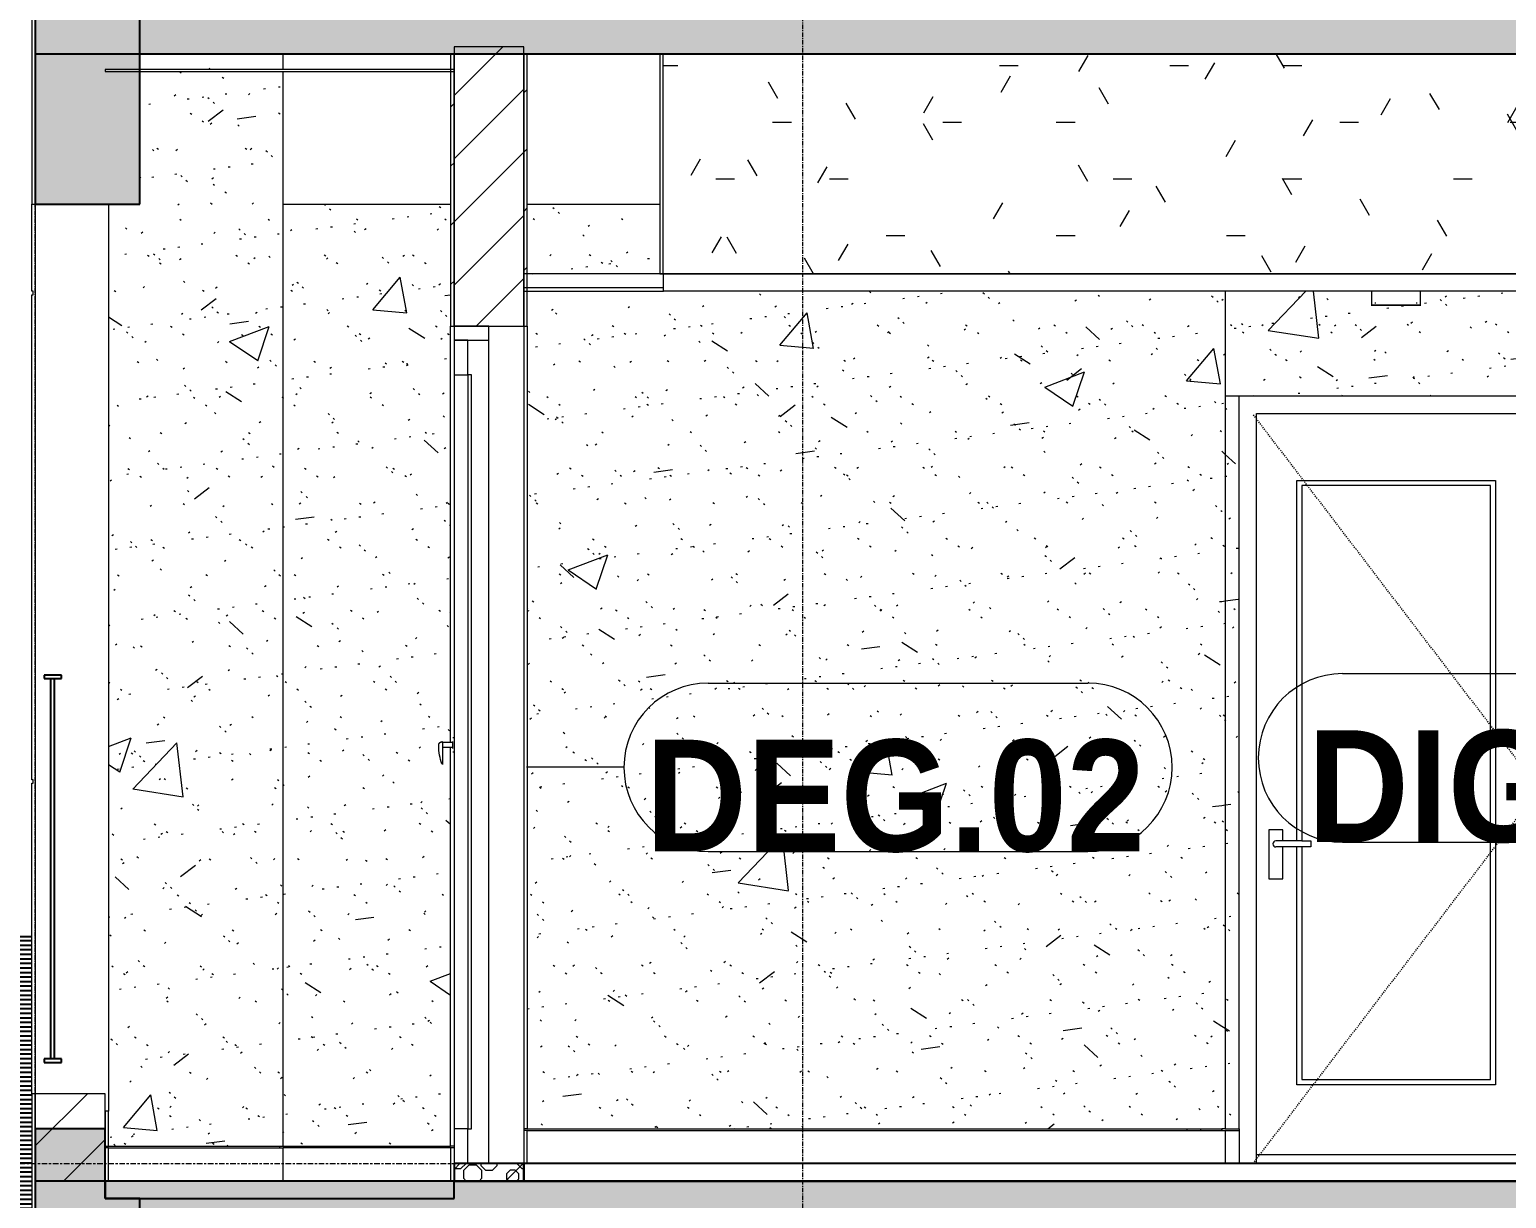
# Model space of a CAD drawing. Header units: millimetres. Extents: x 25061 to 259291, y -8723 to 35400.
# Drawn here: x 105936 to 110169, y 2100 to 5450 of the extents above; entities that cross this region are included whole.
import ezdxf

# ---------------------------------------------------------------- set-up
doc = ezdxf.new("R2010")
doc.units = ezdxf.units.MM
for name, pattern in [('Centre', [31.75, 6.35, -4.7625, 15.875, -4.7625]), ('Dash', [6.35, 3.175, -3.175]), ('Grid Line', [22.225, 12.7, -3.175, 3.175, -3.175])]:
    doc.linetypes.add(name, pattern=pattern)
for name, color, linetype, lineweight in [('0-1', 7, 'Continuous', 5), ('A-CLNG', 13, 'Continuous', 9), ('A-CLNG-1', 250, 'Continuous', 18), ('A-CLNG-2', 7, 'Continuous', 9), ('A-CLNG-PATT-2', 9, 'Continuous', 9), ('A-DETL-GENF-HDLN-1', 7, 'Dash', 9), ('A-DOOR', 31, 'Continuous', 9), ('A-DOOR-1', 7, 'Continuous', 9), ('A-DOOR-FRAM', 31, 'Continuous', 9), ('A-DOOR-GLAZ', 31, 'Continuous', 9), ('A-DOOR-IDEN', 31, 'Continuous', 9), ('A-FLOR-1', 10, 'Continuous', 25), ('A-FLOR-HRAL-1', 253, 'Continuous', 9), ('A-FLOR-LEVL-2', 51, 'Centre', 9), ('A-FLOR-PATT-1', 7, 'Continuous', 9), ('A-FLOR-PATT-2', 9, 'Continuous', 9), ('A-WALL', 113, 'Continuous', 9), ('A-WALL-1', 113, 'Continuous', 18), ('A-WALL-PATT-1', 7, 'Continuous', 9), ('A-WALL-PATT-2', 9, 'Continuous', 9), ('A-WALL-PATT-4', 111, 'Continuous', 9), ('E-LITE-EQPM', 33, 'Continuous', 9), ('E-LITE-EQPM-1', 7, 'Continuous', 9), ('I-WALL-1', 250, 'Continuous', 18), ('I-WALL-2', 7, 'Continuous', 9), ('S-BEAM-1', 12, 'Continuous', 5), ('S-BEAM-2', 10, 'Continuous', 25), ('S-BEAM-3', 7, 'Continuous', 9), ('S-COLS-1', 7, 'Continuous', 9), ('S-GRID-1', 1, 'Grid Line', 9)]:
    doc.layers.add(name, color=color, linetype=linetype, lineweight=lineweight)
doc.styles.add('Arial_B_1', font='arialbd.ttf', dxfattribs={"width": 0.9, "height": 320})
pattern_1 = [(50, (81080.3, 14125), (1165.978, -102.01), [121.92, -1341.12]), (355, (81080.3, 14125), (-225.554, 1222.763), [97.536, -1072.896]), (100.451, (81177.5, 14116.5), (940.433, 1120.746), [103.616, -1139.776]), (46.184, (81080.3, 14450.1), (1734.906, -269.074), [182.88, -2011.68]), (96.636, (81224.9, 14427.7), (1519.38, 1583.54), [155.42, -1709.665]), (351.184, (81080.3, 14450.1), (1519.39, 1583.52), [146.3, -1609.34]), (21, (81242.9, 14368.8), (970.332, -654.498), [121.92, -1341.12]), (326, (81242.9, 14368.8), (395.533, 1178.804), [97.536, -1072.896]), (71.451, (81323.7, 14314.3), (1365.87, 524.296), [103.616, -1139.776]), (37.5, (81080.3, 14125), (19.767, 541.1527), [53.645, -1006.246, 53.645, -1035.507, -1076.96]), (37.5, (81080.3, 14125), (19.767, 541.1527), [-2149.043, 53.645, -1023.315]), (7.5, (81080.3, 14125), (427.646, 641.156), [53.645, -567.334, 53.645, -981.862, -410.464]), (7.5, (81080.3, 14125), (427.646, 641.156), [-1656.486, 53.645, -356.82]), (327.5, (80717.8, 14125), (867.782, -36.665), [53.645, -352.755, 53.645, -1214.323, -1682.496]), (327.5, (80717.8, 14125), (867.782, -36.665), [-1674.368, 53.645, -1628.85]), (317.5, (80555.2, 14125), (948.028, 162.73), [53.645, -474.675, 53.645, -788.416, -1194.816]), (317.5, (80555.2, 14125), (948.028, 162.73), [-1370.38, 53.645, -1141.17])]
pattern_2 = [(37.5, (81080.3, 14125), (-5.1206, 156.61216), [5.364, -118.181, 5.364, -132.812, -132.08]), (37.5, (81080.3, 14125), (-5.1206, 156.61216), [-261.722, 5.364, -126.716]), (7.5, (81080.3, 14125), (143.847, 229.3842), [5.364, -61.285, 5.364, -105.989, -42.672]), (7.5, (81080.3, 14125), (143.847, 229.3842), [-178.003, 5.364, -37.308]), (327.5, (80980.33, 14125), (253.1176, 0.4601), [5.364, -35.276, 5.364, -140.94, -191.008]), (327.5, (80980.33, 14125), (253.1176, 0.4601), [-186.944, 5.364, -185.644]), (317.5, (80980.33, 14125), (244.3381, 71.3376), [5.364, -14.956, 5.364, -90.546, -109.728]), (317.5, (80980.33, 14125), (244.3381, 71.3376), [-116.23, 5.364, -104.364])]
pattern_3 = [(45, (81080.3, 14125), (-84.8528, 84.8528), [])]
pattern_4 = [(45, (81080.3, 14125), (-90.50967, 90.50967), [])]

# ---------------------------------------------------------------- blocks, each defined once
blk = doc.blocks.new('NCV_TKTC_KET CAU_rvt-1-TKCS_MẶT CẮT 1')
at = {"layer": 'A-FLOR-PATT-1'}
h = blk.add_hatch(color=256, dxfattribs=at)
h.paths.add_polyline_path([(33652.6, 5380), (42052.6, 5380), (42052.6, 5550), (33652.6, 5550)])
h.paths.add_polyline_path([(127252.4, 5380), (127252.4, 5550), (118852.4, 5550), (118852.4, 5380), (126740, 5380)])
h.paths.add_polyline_path([(46552.6, 5380), (54952.6, 5380), (54952.6, 5550), (46552.6, 5550)])
h.paths.add_polyline_path([(114352.4, 5380), (114352.4, 5550), (105952.4, 5550), (105952.4, 5380), (113942, 5380)])
h = blk.add_hatch(color=256, dxfattribs=at)
h.paths.add_polyline_path([(127252.5, 1980), (127252.5, 2150), (105952.5, 2150), (105952.5, 1980), (126740, 1980)])
h.paths.add_polyline_path([(33955, 1980), (54952.6, 1980), (54952.6, 2150), (33652.6, 2150), (33652.6, 1980)])
at = {"layer": 'S-BEAM-1'}
for points in [[(106252.6, 4950), (106252.6, 5500), (105952.6, 5500), (105952.6, 4950)], [(106152.6, 2100), (106152.6, 2300), (105952.6, 2300), (105952.6, 2100)]]:
    blk.add_hatch(color=256, dxfattribs=at).paths.add_polyline_path(points)
at = {"layer": 'A-FLOR-1'}
for p, q in [((105952.4, 5550), (105952.4, 5380)), ((105952.4, 5380), (114352.4, 5380)), ((127252.5, 2150), (105952.5, 2150)), ((105952.5, 2150), (105952.5, 1980))]:
    blk.add_line(p, q, dxfattribs=at)
at = {"layer": 'S-BEAM-2'}
for p, q in [((105952.6, 5500), (105952.6, 4950)), ((106252.6, 4950), (106252.6, 5500)), ((105952.6, 4950), (106252.6, 4950)), ((106152.6, 2300), (105952.6, 2300)), ((105952.6, 2300), (105952.6, 2100)), ((106152.6, 2100), (106152.6, 2300)), ((105952.6, 2100), (105952.6, 1550)), ((106252.6, 2100), (106152.6, 2100)), ((106252.6, 1550), (106252.6, 2100))]:
    blk.add_line(p, q, dxfattribs=at)
at = {"layer": 'S-BEAM-3'}
for p, q in [((106662.6, 4950), (107142.6, 4950)), ((107362.6, 4950), (107742.4, 4950))]:
    blk.add_line(p, q, dxfattribs=at)
at = {"layer": 'S-COLS-1'}
blk.add_line((106652.6, 2250), (106652.6, 2245), dxfattribs=at)
blk = doc.blocks.new('DOOR_CW_01 CANH MO-PANEL KINH - DIW_01-900x2200-CỬA GỖ VÂN LAMINATE-553393-TKCS_MẶT CẮT 1')
at = {"layer": 'A-DOOR-1'}
for p, q in [((37062.564287, 7800), (37172.564287, 7800)), ((36952.564287, 5700), (36952.564287, 5695)), ((36952.564287, 5700), (36952.564287, 5695)), ((36952.564287, 5700), (36952.564287, 5695)), ((36992.564287, 5695), (36992.564287, 5700)), ((37052.564287, 5695), (37052.564287, 5700)), ((37052.564287, 5695), (37052.564287, 5700)), ((37052.564287, 5700), (37052.564287, 5695))]:
    blk.add_line(p, q, dxfattribs=at)
blk = doc.blocks.new('LIC_09 - ĐÈN LED DOWNLIGHT ÂM TRẦN_ P_9W - 6000K - LIC_09 - ĐÈN LED DOWNLIGHT ÂM TRẦN_ P_9W_ ÁNH SÁNG TRẮNG 6000K-513702-TKCS_MẶT CẮT 1')
at = {"layer": 'E-LITE-EQPM-1'}
for p, q in [((37482.2, 8100), (37482.2, 8060)), ((37622.2, 8060), (37622.2, 8100)), ((37480.9, 8060), (37623.5, 8060)), ((37552.2, 8060), (37482.2, 8060)), ((37492.2, 8068), (37492.2, 8065)), ((37622.2, 8060), (37552.2, 8060)), ((37612.2, 8065), (37612.2, 8068))]:
    blk.add_line(p, q, dxfattribs=at)
blk = doc.blocks.new('DOOR_CW_01 CANH MO-PANEL KINH - DIG_01-900x2200-CỬA NHÔM KÍNH-400860-TKCS_MẶT CẮT 1')
at = {"layer": 'A-DETL-GENF-HDLN-1'}
for p, q in [((37962.6, 3273.5), (37142.6, 4347)), ((37142.6, 2200), (37962.6, 3273.5))]:
    blk.add_line(p, q, dxfattribs=at)
at = {"layer": 'A-DOOR-1'}
for p, q in [((37152.6, 2200), (37152.6, 4350)), ((37152.6, 4350), (37952.6, 4350)), ((37952.6, 4350), (37952.6, 2200)), ((37267.6, 3124.5), (37267.6, 4158)), ((37267.6, 4158), (37837.6, 4158)), ((37837.6, 4158), (37837.6, 2426)), ((37822.6, 4143), (37282.6, 4143)), ((37282.6, 4143), (37282.6, 3124.5)), ((37822.6, 2441), (37822.6, 4143)), ((37227.3, 3156), (37187.8, 3156)), ((37187.8, 3156), (37187.8, 3016)), ((37227.3, 3124.5), (37227.3, 3156)), ((37282.6, 3124.5), (37207.6, 3124.5)), ((37282.6, 3107.5), (37207.6, 3107.5)), ((37227.3, 3016), (37227.3, 3107.5)), ((37267.6, 2426), (37267.6, 3107.5)), ((37282.6, 3124.5), (37308.4, 3124.5)), ((37282.6, 3107.5), (37282.6, 2441)), ((37308.4, 3107.5), (37282.6, 3107.5)), ((37308.4, 3124.5), (37308.4, 3107.5)), ((37187.8, 3016), (37227.3, 3016)), ((37837.6, 2426), (37267.6, 2426)), ((37282.6, 2441), (37822.6, 2441)), ((37102.6, 2300), (37102.6, 2295)), ((38002.6, 2295), (38002.6, 2300)), ((37152.6, 2226), (37952.6, 2226))]:
    blk.add_line(p, q, dxfattribs=at)
for start, end in [(90, 180), (180, 270)]:
    blk.add_arc((37207.6, 3116), 8.5, start, end, dxfattribs=at)
blk = doc.blocks.new('Railing - Railing-965060-TKCS_MẶT CẮT 1')
at = {"layer": 'A-FLOR-HRAL-1'}
for p, q in [((106162.564287, 2245), (106152.564287, 2245)), ((106152.564287, 2245), (106152.564287, 2150)), ((106162.564287, 2150), (106162.564287, 2245)), ((106162.564287, 2245), (106662.564287, 2245)), ((107142.564287, 2245), (106662.564287, 2245)), ((106662.564287, 2150), (106662.564287, 2245)), ((107152.564287, 2245), (107142.564287, 2245)), ((107142.564287, 2245), (107142.564287, 2150)), ((106152.564287, 2150), (106162.564287, 2150))]:
    blk.add_line(p, q, dxfattribs=at)
blk = doc.blocks.new('Railing - Railing-965065-TKCS_MẶT CẮT 1')
at = {"layer": 'A-FLOR-HRAL-1'}
for p, q in [((109362.564287, 2295), (109402.564287, 2295)), ((109402.564287, 2295), (109402.564287, 2200))]:
    blk.add_line(p, q, dxfattribs=at)
blk = doc.blocks.new('Railing - Railing-965066-TKCS_MẶT CẮT 1')
at = {"layer": 'A-FLOR-HRAL-1'}
for p, q in [((107362.564287, 2295), (107352.564287, 2295)), ((107362.564287, 2295), (109362.564287, 2295)), ((107362.564287, 2200), (107362.564287, 2295)), ((109362.564287, 2295), (109362.564287, 2200))]:
    blk.add_line(p, q, dxfattribs=at)
blk = doc.blocks.new('CL_01-VÁCH DỰNG THẠCH CAO CĂN HỘ LOẠI 1-5A7 - CL_01-VÁCH DỰNG THẠCH CAO CĂN HỘ LOẠI 1A-5-955727-TKCS_MẶT CẮT 1')
at = {"layer": 'A-CLNG-PATT-2'}
h = blk.add_hatch(dxfattribs=at)
h.set_pattern_fill('FP_1', color=256, style=0, pattern_type=2)
h.set_pattern_definition([(0, (81080.3, 14125), (650.24, 162.56), [53.645, -434.035, 53.645, -434.035, -2600.96]), (0, (81080.3, 14125), (650.24, 162.56), [-975.36, 53.645, -921.715, 53.645, -434.035, -1137.92]), (0, (81080.3, 14125), (650.24, 162.56), [-2438.4, 53.645, -271.475, 53.645, -759.155]), (120, (81324.14, 14206.28), (-465.9011, 481.84436), [53.645, -434.035, 53.645, -3034.995]), (120, (81324.14, 14206.28), (-465.9011, 481.84436), [-541.325, -434.035, 53.645, -921.715, -1625.6]), (120, (81324.14, 14206.28), (-465.9011, 481.84436), [-1950.72, 53.645, -434.035, 53.645, -1084.275]), (120, (81324.14, 14206.28), (-465.9011, 481.84436), [-2492.045, -271.475, 53.645, -759.155]), (240, (81405.42, 14531.4), (-184.3389, -644.40436), [53.645, -434.035, 53.645, -3034.995]), (240, (81405.42, 14531.4), (-184.3389, -644.40436), [-541.325, -434.035, 53.645, -921.715, -1625.6]), (240, (81405.42, 14531.4), (-184.3389, -644.40436), [-1950.72, 53.645, -434.035, 53.645, -1084.275]), (240, (81405.42, 14531.4), (-184.3389, -644.40436), [-2492.045, -271.475, 53.645, -759.155])])
h.paths.add_polyline_path([(107752.4, 4750), (113352.6, 4750), (113352.6, 5380), (110452.5, 5380), (110452.5, 5150), (110252.5, 5150), (110252.5, 5380), (107752.4, 5380), (107752.4, 4884.8)])
at = {"layer": 'A-CLNG-1'}
for p, q in [((107752.4, 5380), (107742.4, 5380)), ((107742.4, 5380), (107742.4, 4750)), ((107752.4, 4750), (107752.4, 5380)), ((107742.4, 4750), (107752.4, 4750))]:
    blk.add_line(p, q, dxfattribs=at)
at = {"layer": 'A-CLNG-2'}
blk.add_line((113352.6, 4750), (107752.6, 4750), dxfattribs=at)
blk = doc.blocks.new('NCV_TKTC_TANG 1_rvt-1-TKCS_MẶT CẮT 1')
at = {"layer": 'A-FLOR-PATT-2'}
h = blk.add_hatch(dxfattribs=at)
h.set_pattern_fill('FP_6', color=256, style=0, pattern_type=2)
h.set_pattern_definition([(180, (81252.7, 14216.3), (-2e-14, -203.2), [19.239, -183.961]), (135, (81266.3, 14202.7), (-203.19986, 1e-14), [19.239, -268.129]), (90, (81266.3, 14183.47), (-203.2, 1e-14), [19.239, -183.961]), (45, (81252.7, 14169.86), (0, 203.19986), [19.239, -268.129]), (0, (81233.46, 14169.86), (0, 203.2), [19.239, -183.961]), (315, (81219.86, 14183.47), (203.19986, 0), [19.239, -268.129]), (270, (81219.86, 14202.7), (203.2, 1e-14), [19.239, -183.961]), (225, (81233.46, 14216.31), (1e-14, -203.19986), [19.239, -268.129]), (180, (81207.18, 14184.3), (-2e-14, -203.2), [22.055, -181.145]), (135, (81222.78, 14168.71), (-203.19986, 1e-14), [22.055, -265.314]), (90, (81222.78, 14146.66), (-203.2, 1e-14), [22.055, -181.145]), (45, (81207.18, 14131.06), (0, 203.19986), [22.055, -265.314]), (0, (81185.13, 14131.06), (0, 203.2), [22.055, -181.145]), (315, (81169.54, 14146.66), (203.19986, 0), [22.055, -265.314]), (270, (81169.54, 14168.71), (203.2, 1e-14), [22.055, -181.145]), (225, (81185.13, 14184.3), (1e-14, -203.19986), [22.055, -265.314]), (180, (81114.68, 14169.67), (-2e-14, -203.2), [14.547, -188.653]), (135, (81124.96, 14159.39), (-203.19986, 1e-14), [14.547, -272.821]), (90, (81124.96, 14144.84), (-203.2, 1e-14), [14.547, -188.653]), (45, (81114.68, 14134.56), (0, 203.19986), [14.547, -272.821]), (0, (81100.13, 14134.56), (0, 203.2), [14.547, -188.653]), (315, (81089.85, 14144.84), (203.19986, 0), [14.547, -272.821]), (270, (81089.85, 14159.39), (203.2, 1e-14), [14.547, -188.653]), (225, (81100.13, 14169.67), (1e-14, -203.19986), [14.547, -272.821]), (90, (81183.32, 14194.78), (-203.2, 1e-14), [29.097, -174.103]), (45, (81162.74, 14174.2), (0, 203.19986), [29.097, -258.271]), (0, (81133.65, 14174.2), (0, 203.2), [29.097, -174.103]), (315, (81113.07, 14194.78), (203.19986, 0), [29.097, -258.271]), (270, (81113.07, 14223.87), (203.2, 1e-14), [29.097, -174.103]), (225, (81133.65, 14244.45), (1e-14, -203.19986), [29.097, -258.271]), (180, (81162.74, 14244.45), (-2e-14, -203.2), [29.097, -174.103]), (135, (81183.32, 14223.87), (-203.19986, 1e-14), [29.097, -258.271]), (90, (81262.35, 14261.4), (-203.2, 1e-14), [37.075, -166.125]), (45, (81236.13, 14235.19), (0, 203.19986), [37.075, -250.293]), (0, (81199.05, 14235.19), (0, 203.2), [37.075, -166.125]), (315, (81172.84, 14261.4), (203.19986, 0), [37.075, -250.293]), (270, (81172.84, 14298.48), (203.2, 1e-14), [37.075, -166.125]), (225, (81199.05, 14324.7), (1e-14, -203.19986), [37.075, -250.293]), (180, (81236.13, 14324.7), (-2e-14, -203.2), [37.075, -166.125]), (135, (81262.35, 14298.48), (-203.19986, 1e-14), [37.075, -250.293]), (90, (81138.85, 14272.68), (-203.2, 1e-14), [19.242, -183.958]), (45, (81125.24, 14259.07), (0, 203.19986), [19.242, -268.127]), (0, (81106, 14259.07), (0, 203.2), [19.242, -183.958]), (315, (81092.4, 14272.68), (203.19986, 0), [19.242, -268.127]), (270, (81092.4, 14291.92), (203.2, 1e-14), [19.242, -183.958]), (225, (81106, 14305.53), (1e-14, -203.19986), [19.242, -268.127]), (180, (81125.24, 14305.53), (-2e-14, -203.2), [19.242, -183.958]), (135, (81138.85, 14291.92), (-203.19986, 1e-14), [19.242, -268.127])])
h.paths.add_polyline_path([(107352.6, 2150), (107352.6, 2200), (107152.6, 2200), (107152.6, 2150)])
at = {"layer": 'A-WALL-PATT-1'}
h = blk.add_hatch(dxfattribs=at)
h.set_pattern_fill('FP_3', color=256, style=0, pattern_type=2)
h.set_pattern_definition(pattern_3)
h.paths.add_polyline_path([(107152.6, 4600), (107152.6, 5380), (107142.6, 5380), (107142.6, 4600)])
h = blk.add_hatch(dxfattribs=at)
h.set_pattern_fill('FP_3', color=256, style=0, pattern_type=2)
h.set_pattern_definition(pattern_3)
h.paths.add_polyline_path([(107362.6, 4600), (107362.6, 5380), (107352.6, 5380), (107352.6, 4600)])
at = {"layer": 'A-WALL-PATT-2'}
h = blk.add_hatch(dxfattribs=at)
h.set_pattern_fill('FP_4', color=256, style=0, pattern_type=2)
h.set_pattern_definition(pattern_1)
h.paths.add_polyline_path([(106662.6, 2250), (106662.6, 5330), (106252.6, 5330), (106252.6, 4950), (106162.6, 4950), (106162.6, 2250)])
h.paths.add_polyline_path([(106252.6, 5335), (106662.6, 5335), (106662.6, 5380), (106252.6, 5380)])
h = blk.add_hatch(dxfattribs=at)
h.set_pattern_fill('FP_5', color=256, style=0, pattern_type=2)
h.set_pattern_definition(pattern_2)
h.paths.add_polyline_path([(106662.6, 2250), (106662.6, 5330), (106252.6, 5330), (106252.6, 4950), (106162.6, 4950), (106162.6, 2250)])
h.paths.add_polyline_path([(106252.6, 5335), (106662.6, 5335), (106662.6, 5380), (106252.6, 5380)])
h = blk.add_hatch(dxfattribs=at)
h.set_pattern_fill('FP_4', color=256, style=0, pattern_type=2)
h.set_pattern_definition(pattern_1)
h.paths.add_polyline_path([(107142.6, 2250), (107142.6, 3393.2), (107119.6, 3393.2), (107118.6, 3345.2), (107111.1, 3371.1), (107110.8, 3372.6), (107111.2, 3404.9), (107112.6, 3406.7), (107119.6, 3406.8), (107142.6, 3406.8), (107142.6, 4950), (106662.6, 4950), (106662.6, 2250), (106743.2, 2250)])
h = blk.add_hatch(dxfattribs=at)
h.set_pattern_fill('FP_5', color=256, style=0, pattern_type=2)
h.set_pattern_definition(pattern_2)
h.paths.add_polyline_path([(107142.6, 2250), (107142.6, 3393.2), (107119.6, 3393.2), (107118.6, 3345.2), (107111.1, 3371.1), (107110.8, 3372.6), (107111.2, 3404.9), (107112.6, 3406.7), (107119.6, 3406.8), (107142.6, 3406.8), (107142.6, 4950), (106662.6, 4950), (106662.6, 2250), (106743.2, 2250)])
h = blk.add_hatch(dxfattribs=at)
h.set_pattern_fill('FP_4', color=256, style=0, pattern_type=2)
h.set_pattern_definition(pattern_1)
h.paths.add_polyline_path([(107543.1, 2300), (109352.6, 2300), (109352.6, 4700), (107362.6, 4700), (107362.6, 2300)])
h.paths.add_polyline_path([(107742.4, 4750), (107742.4, 4950), (107362.6, 4950), (107362.6, 4750), (107543.1, 4750)])
h = blk.add_hatch(dxfattribs=at)
h.set_pattern_fill('FP_5', color=256, style=0, pattern_type=2)
h.set_pattern_definition(pattern_2)
h.paths.add_polyline_path([(107543.1, 2300), (109352.6, 2300), (109352.6, 4700), (107362.6, 4700), (107362.6, 2300)])
h.paths.add_polyline_path([(107742.4, 4750), (107742.4, 4950), (107362.6, 4950), (107362.6, 4750), (107543.1, 4750)])
h = blk.add_hatch(dxfattribs=at)
h.set_pattern_fill('FP_4', color=256, style=0, pattern_type=2)
h.set_pattern_definition(pattern_1)
h.paths.add_polyline_path([(109362.6, 2300), (109362.6, 4700), (109352.6, 4700), (109352.6, 2300)])
h = blk.add_hatch(dxfattribs=at)
h.set_pattern_fill('FP_5', color=256, style=0, pattern_type=2)
h.set_pattern_definition(pattern_2)
h.paths.add_polyline_path([(109362.6, 2300), (109362.6, 4700), (109352.6, 4700), (109352.6, 2300)])
h = blk.add_hatch(dxfattribs=at)
h.set_pattern_fill('FP_4', color=256, style=0, pattern_type=2)
h.set_pattern_definition(pattern_1)
h.paths.add_polyline_path([(109402.6, 2300), (109402.6, 4400), (110302.6, 4400), (110302.6, 2300), (110342.6, 2300), (110342.6, 4700), (109922.2, 4700), (109922.2, 4660), (109782.2, 4660), (109782.2, 4700), (109362.6, 4700), (109362.6, 2300)])
h = blk.add_hatch(dxfattribs=at)
h.set_pattern_fill('FP_5', color=256, style=0, pattern_type=2)
h.set_pattern_definition(pattern_2)
h.paths.add_polyline_path([(109402.6, 2300), (109402.6, 4400), (110302.6, 4400), (110302.6, 2300), (110342.6, 2300), (110342.6, 4700), (109922.2, 4700), (109922.2, 4660), (109782.2, 4660), (109782.2, 4700), (109362.6, 4700), (109362.6, 2300)])
at = {"layer": 'A-CLNG-1'}
for p, q in [((107152.6, 5335), (106152.6, 5335)), ((106152.6, 5335), (106152.6, 5330)), ((107152.6, 5330), (107152.6, 5335)), ((106152.6, 5330), (107152.6, 5330)), ((107752.6, 4750), (107352.6, 4750)), ((107352.6, 4750), (107352.6, 4700)), ((107752.6, 4700), (107752.6, 4750)), ((107352.6, 4700), (107752.6, 4700))]:
    blk.add_line(p, q, dxfattribs=at)
at = {"layer": 'A-CLNG-2'}
for p, q in [((107752.6, 4750), (113352.6, 4750)), ((107752.6, 4710), (107352.6, 4710)), ((113352.6, 4700), (107752.6, 4700))]:
    blk.add_line(p, q, dxfattribs=at)
at = {"layer": 'A-FLOR-1'}
for p, q in [((107352.6, 2200), (107152.6, 2200)), ((107152.6, 2200), (107152.6, 2150)), ((114152.6, 2200), (107352.6, 2200)), ((107352.6, 2200), (107352.6, 2150)), ((107352.6, 2150), (107352.6, 2200)), ((107152.6, 2150), (106152.6, 2150)), ((106152.6, 2150), (106152.6, 2100)), ((107152.6, 2100), (107152.6, 2150)), ((107152.6, 2150), (107352.6, 2150)), ((107352.6, 2150), (114152.6, 2150)), ((106152.6, 2100), (107152.6, 2100))]:
    blk.add_line(p, q, dxfattribs=at)
at = {"layer": 'I-WALL-1'}
for p, q in [((107142.6, 5380), (107142.6, 4600)), ((107152.6, 5380), (107142.6, 5380)), ((107152.6, 4600), (107152.6, 5380)), ((107352.6, 5380), (107352.6, 4600)), ((107362.6, 5380), (107352.6, 5380)), ((107362.6, 4600), (107362.6, 5380)), ((107142.6, 4600), (107152.6, 4600)), ((107352.6, 4600), (107362.6, 4600)), ((106152.6, 2350), (106152.6, 2250)), ((106162.6, 2350), (106152.6, 2350)), ((106162.6, 2250), (106162.6, 2350)), ((106152.6, 2250), (106162.6, 2250))]:
    blk.add_line(p, q, dxfattribs=at)
at = {"layer": 'I-WALL-2'}
for p, q in [((106662.6, 5335), (106662.6, 5380)), ((106662.6, 2250), (106662.6, 5330)), ((106162.6, 4950), (106162.6, 2350)), ((109362.6, 4700), (109362.6, 2300)), ((107142.6, 3406.6), (107142.6, 4600)), ((107362.6, 4600), (107362.6, 2300)), ((109402.6, 2300), (109402.6, 4400)), ((109402.6, 4400), (110302.6, 4400)), ((107142.6, 2250), (107142.6, 3393.2)), ((107362.6, 2300), (107352.6, 2300)), ((107362.6, 2300), (109352.6, 2300)), ((109362.6, 2300), (109352.6, 2300)), ((109362.6, 2300), (109402.6, 2300)), ((106162.6, 2250), (106662.6, 2250)), ((106662.6, 2250), (107142.6, 2250)), ((107152.6, 2250), (107142.6, 2250))]:
    blk.add_line(p, q, dxfattribs=at)
at = {"layer": ''}
for name in ['Railing - Railing-965066-TKCS_MẶT CẮT 1', 'Railing - Railing-965065-TKCS_MẶT CẮT 1', 'Railing - Railing-965060-TKCS_MẶT CẮT 1']:
    blk.add_blockref(name, (0, 0), dxfattribs=at)
at = {"layer": 'A-CLNG'}
blk.add_blockref('CL_01-VÁCH DỰNG THẠCH CAO CĂN HỘ LOẠI 1-5A7 - CL_01-VÁCH DỰNG THẠCH CAO CĂN HỘ LOẠI 1A-5-955727-TKCS_MẶT CẮT 1', (0, 0), dxfattribs=at)
at = {"layer": 'A-DOOR'}
for name, p in [('DOOR_CW_01 CANH MO-PANEL KINH - DIW_01-900x2200-CỬA GỖ VÂN LAMINATE-553393-TKCS_MẶT CẮT 1', (72300, -3400)), ('DOOR_CW_01 CANH MO-PANEL KINH - DIG_01-900x2200-CỬA NHÔM KÍNH-400860-TKCS_MẶT CẮT 1', (72300, 0))]:
    blk.add_blockref(name, p, dxfattribs=at)
at = {"layer": 'E-LITE-EQPM'}
blk.add_blockref('LIC_09 - ĐÈN LED DOWNLIGHT ÂM TRẦN_ P_9W - 6000K - LIC_09 - ĐÈN LED DOWNLIGHT ÂM TRẦN_ P_9W_ ÁNH SÁNG TRẮNG 6000K-513702-TKCS_MẶT CẮT 1', (72300, -3400), dxfattribs=at)
blk = doc.blocks.new('NBS_CLDPhysicalSecuritySystems_MtlMeshPnlFncngSym_CLDModsecSecurusS3_InfillPanel - NBS_CLDPhysicalSecuritySystems_MtlMeshPnlFncngSym_CLDModsecSecurusS2_InfillPanel-2369432-TKCS_MẶT CẮT 1')
at = {"layer": ''}
h = blk.add_hatch(dxfattribs=at)
h.set_pattern_fill('FP_22', color=256, style=0, pattern_type=2)
h.set_pattern_definition([(180, (102252.564, 850), (2e-15, 13), []), (90, (102252.564, 850), (76, -5e-15), [])])
h.paths.add_polyline_path([(102252.6, 1050), (102466.6, 1050), (102466.6, 2850), (102252.6, 2850), (102252.6, 1235.5)])
h.paths.add_polyline_path([(105942.6, 1050), (105943.3, 1490), (105946.6, 1490), (105946.5, 1500), (105942.6, 1500), (105942.6, 2850), (105506.6, 2850), (105506.6, 1050), (105543.4, 1050)])
h.paths.add_polyline_path([(102506.6, 1050), (103466.6, 1050), (103466.6, 2850), (102506.6, 2850), (102506.6, 1235.5)])
h.paths.add_polyline_path([(105466.6, 1050), (105466.6, 2850), (104506.6, 2850), (104506.6, 1050), (105143.4, 1050)])
h.paths.add_polyline_path([(103506.6, 1050), (104466.6, 1050), (104466.6, 2850), (103506.6, 2850), (103506.6, 1235.5)])
for p, q in [((102466.7, 2850), (102252.6, 2850)), ((102466.6, 2850), (102466.6, 1050)), ((102470.6, 2850), (102466.6, 2850)), ((102502.6, 2850), (102470.6, 2850)), ((102506.6, 2850), (102502.6, 2850)), ((103466.7, 2850), (102506.4, 2850)), ((102506.6, 1050), (102506.6, 2850)), ((103466.6, 2850), (103466.6, 1050)), ((103470.6, 2850), (103466.6, 2850)), ((103502.6, 2850), (103470.6, 2850)), ((103506.6, 2850), (103502.6, 2850)), ((104466.7, 2850), (103506.4, 2850)), ((103506.6, 1050), (103506.6, 2850)), ((104466.6, 2850), (104466.6, 1050)), ((104470.6, 2850), (104466.6, 2850)), ((104502.6, 2850), (104470.6, 2850)), ((104506.6, 2850), (104502.6, 2850)), ((105466.7, 2850), (104506.4, 2850)), ((104506.6, 1050), (104506.6, 2850)), ((105466.6, 2850), (105466.6, 1050)), ((105470.6, 2850), (105466.6, 2850)), ((105502.6, 2850), (105470.6, 2850)), ((105506.6, 2850), (105502.6, 2850)), ((105942.6, 2850), (105506.4, 2850)), ((105506.6, 1050), (105506.6, 2850))]:
    blk.add_line(p, q, dxfattribs=at)
blk = doc.blocks.new('Railing - 10mm-1251313-TKCS_MẶT CẮT 1')
at = {"layer": ''}
for p, q in [((33697.564287, 2500), (33697.564287, 3590)), ((33707.564287, 2500), (33707.564287, 3590))]:
    blk.add_line(p, q, dxfattribs=at)
blk = doc.blocks.new('Railing - Railing-3240664-TKCS_MẶT CẮT 1')
at = {"layer": ''}
for p, q in [((106027.6, 3600), (105977.6, 3600)), ((105977.6, 3600), (105977.6, 3590)), ((106027.6, 3590), (106027.6, 3600)), ((105977.6, 3590), (106027.6, 3590)), ((106027.6, 2500), (105977.6, 2500)), ((105977.6, 2500), (105977.6, 2490)), ((106027.6, 2490), (106027.6, 2500)), ((105977.6, 2490), (106027.6, 2490))]:
    blk.add_line(p, q, dxfattribs=at)
at = {"extrusion": (0, 0, -1), "zscale": -1}
blk.add_blockref('Railing - 10mm-1251313-TKCS_MẶT CẮT 1', (-139705.1, 0), dxfattribs=at)
blk = doc.blocks.new('DEG_02-DEG_03 - DEG_02-2500x2400mm-CỬA ĐI 02 CÁNH TRƯỢT-V58-TKCS_MẶT CẮT 1')
at = {"layer": 'A-DOOR'}
for p, q in [((107192.6, 4560), (107152.6, 4560)), ((107152.6, 4560), (107152.6, 4460)), ((107192.6, 4460), (107192.6, 4560)), ((107152.6, 4460), (107192.6, 4460)), ((107152.6, 4460), (107152.6, 2300)), ((107119.6, 3408.7), (107119.6, 3399.2)), ((107119.6, 3407.4), (107119.6, 3408.7)), ((107149.6, 3407), (107119.6, 3407)), ((107119.6, 3406.1), (107119.6, 3406.8)), ((107119.6, 3399.2), (107119.6, 3345.2)), ((107119.6, 3393), (107149.6, 3393)), ((107152.6, 3420), (107149.6, 3420)), ((107149.6, 3400), (107149.6, 3410)), ((107149.6, 3390), (107149.6, 3400)), ((107119.6, 3345.2), (107119.6, 3343.7)), ((107119.6, 3343.7), (107119.6, 3345.2)), ((107149.6, 3380), (107152.6, 3380)), ((107192.6, 2300), (107152.6, 2300)), ((107152.6, 2300), (107152.6, 2200)), ((107192.6, 2200), (107192.6, 2300)), ((107152.6, 2200), (107192.6, 2200))]:
    blk.add_line(p, q, dxfattribs=at)
at = {"layer": 'A-DOOR', "flags": 128}
for points in [[(107108.6, 3399.2), (107108.6, 3399.6), (107108.6, 3400), (107108.7, 3400.3), (107108.7, 3400.7), (107108.8, 3401.1), (107108.9, 3401.5), (107109, 3401.8), (107109.1, 3402.2), (107109.2, 3402.5), (107109.4, 3402.9), (107109.5, 3403.2), (107109.7, 3403.6), (107109.9, 3403.9), (107110.1, 3404.2), (107110.3, 3404.5), (107110.5, 3404.9), (107110.7, 3405.2), (107111, 3405.4), (107111.2, 3405.7), (107111.5, 3406), (107111.8, 3406.3), (107112, 3406.5), (107112.3, 3406.7), (107112.6, 3407), (107113, 3407.2), (107113.3, 3407.4), (107113.6, 3407.5), (107113.9, 3407.7), (107114.3, 3407.9), (107114.6, 3408), (107115, 3408.2), (107115.4, 3408.3), (107115.7, 3408.4), (107116.1, 3408.5), (107116.5, 3408.5), (107116.8, 3408.6), (107117.2, 3408.6), (107117.6, 3408.7), (107118, 3408.7), (107118.1, 3408.7)], [(107117.7, 3345.2), (107115.7, 3351.5), (107113.9, 3357.8), (107112.4, 3364.2), (107111.1, 3370.7), (107110.1, 3377.2), (107109.3, 3383.8), (107108.9, 3390.3), (107108.6, 3396.9), (107108.6, 3399.2)], [(107119.6, 3408.7), (107119.5, 3408.7), (107119.4, 3408.7), (107119.4, 3408.7), (107119.3, 3408.7), (107119.3, 3408.7), (107119.2, 3408.7), (107119.1, 3408.7), (107119.1, 3408.7), (107119, 3408.7), (107119, 3408.7), (107118.9, 3408.7), (107118.9, 3408.7), (107118.8, 3408.7), (107118.8, 3408.7), (107118.7, 3408.7), (107118.7, 3408.7), (107118.6, 3408.7), (107118.6, 3408.7), (107118.5, 3408.7), (107118.5, 3408.7), (107118.4, 3408.7), (107118.4, 3408.7), (107118.4, 3408.7), (107118.3, 3408.7), (107118.3, 3408.7), (107118.3, 3408.7), (107118.2, 3408.7), (107118.2, 3408.7), (107118.2, 3408.7), (107118.2, 3408.7), (107118.1, 3408.7), (107118.1, 3408.7), (107118.1, 3408.7), (107118.1, 3408.7), (107118.1, 3408.7), (107118.1, 3408.7), (107118.1, 3408.7), (107118.1, 3408.7)], [(107118.1, 3408.7), (107118.1, 3408.7), (107118.1, 3408.7), (107118.1, 3408.7), (107118.1, 3408.7), (107118.1, 3408.7), (107118.1, 3408.7), (107118.2, 3408.7), (107118.2, 3408.7), (107118.2, 3408.7), (107118.2, 3408.7), (107118.3, 3408.7), (107118.3, 3408.7), (107118.3, 3408.7), (107118.4, 3408.7), (107118.4, 3408.7), (107118.4, 3408.7), (107118.5, 3408.7), (107118.5, 3408.7), (107118.6, 3408.7), (107118.6, 3408.7), (107118.7, 3408.7), (107118.7, 3408.7), (107118.8, 3408.7), (107118.8, 3408.7), (107118.9, 3408.7), (107118.9, 3408.7), (107119, 3408.7), (107119, 3408.7), (107119.1, 3408.7), (107119.1, 3408.7), (107119.2, 3408.7), (107119.3, 3408.7), (107119.3, 3408.7), (107119.4, 3408.7), (107119.4, 3408.7), (107119.5, 3408.7), (107119.5, 3408.7), (107119.6, 3408.7)]]:
    blk.add_lwpolyline(points, dxfattribs=at)
at = {"layer": 'A-DOOR-FRAM'}
for p, q in [((107252.6, 4600), (107152.6, 4600)), ((107152.6, 4600), (107152.6, 4560)), ((107252.6, 4560), (107252.6, 4600)), ((107152.6, 4560), (107252.6, 4560)), ((107252.6, 2200), (107252.6, 4560))]:
    blk.add_line(p, q, dxfattribs=at)
at = {"layer": 'A-DOOR-GLAZ'}
for p, q in [((107202.6, 4460), (107192.6, 4460)), ((107192.6, 4460), (107192.6, 2300)), ((107202.6, 2300), (107202.6, 4460)), ((107192.6, 2300), (107202.6, 2300))]:
    blk.add_line(p, q, dxfattribs=at)
blk = doc.blocks.new('STN_Door Tag - STN_Door Tag-1788670-TKCS_MẶT CẮT 1')
at = {"layer": 'A-DOOR-IDEN'}
for p, q in [((37398.9, 27404.1), (38487, 27404.1)), ((37398.9, 26921.1), (38487, 26921.1))]:
    blk.add_line(p, q, dxfattribs=at)
for centre, start, end in [((37398.9, 27162.6), 90, 270), ((38487, 27162.6), 270, 90)]:
    blk.add_arc(centre, 241.5, start, end, dxfattribs=at)

msp = doc.modelspace()

# ---------------------------------------------------------------- hatches: boundary and pattern name
at = {"layer": 'A-WALL-PATT-4'}
h = msp.add_hatch(dxfattribs=at)
h.set_pattern_fill('FP_8', color=256, style=0, pattern_type=2)
h.set_pattern_definition(pattern_4)
h.paths.add_polyline_path([(107152.6, 2150), (107352.6, 2150), (107352.6, 2200), (107152.6, 2200)])
h.paths.add_polyline_path([(107352.6, 4600), (107352.6, 5400), (107152.6, 5400), (107152.6, 4600)])
h = msp.add_hatch(dxfattribs=at)
h.set_pattern_fill('FP_8', color=256, style=0, pattern_type=2)
h.set_pattern_definition(pattern_4)
h.paths.add_polyline_path([(106152.6, 2150), (106152.6, 2400), (105952.6, 2400), (105952.6, 2150)])

# ---------------------------------------------------------------- linework, layer by layer
at = {"layer": 'A-DOOR-IDEN'}
msp.add_line((107360.3, 3337.2), (107639.5, 3337.2), dxfattribs=at)
at = {"layer": 'A-FLOR-LEVL-2'}
msp.add_line((25061.1, 2200), (134152.6, 2200), dxfattribs=at)
at = {"layer": 'A-WALL'}
for p, q in [((105942.6, 4700), (105942.6, 4950)), ((105952.6, 4950), (105952.6, 2400)), ((105946.6, 4700), (105942.6, 4700)), ((105946.6, 4690), (105946.6, 4700)), ((105942.6, 4690), (105946.6, 4690)), ((105942.6, 3300), (105942.6, 4690)), ((107352.6, 4600), (107352.6, 2200)), ((105946.6, 3300), (105942.6, 3300)), ((105942.6, 3290), (105946.6, 3290)), ((105942.6, 2400), (105942.6, 3290)), ((105946.6, 3290), (105946.6, 3300))]:
    msp.add_line(p, q, dxfattribs=at)
at = {"layer": 'A-WALL-1'}
for p, q in [((105942.6, 5600), (105942.6, 4950)), ((105952.6, 4950), (105952.6, 5600)), ((107152.6, 5400), (107152.6, 4600)), ((107352.6, 5400), (107152.6, 5400)), ((107352.6, 4600), (107352.6, 5400)), ((105942.6, 4950), (105952.6, 4950)), ((107152.6, 4600), (107352.6, 4600)), ((106152.6, 2400), (105942.6, 2400)), ((105942.6, 2400), (105942.6, 2200)), ((105952.6, 2400), (105952.6, 2150)), ((105952.6, 2200), (105952.6, 2400)), ((106152.6, 2150), (106152.6, 2400)), ((105942.6, 2200), (105942.6, 1500)), ((105942.6, 2200), (105952.6, 2200)), ((105952.6, 2000), (105952.6, 2200)), ((107152.6, 2200), (107152.6, 2150)), ((107352.6, 2200), (107152.6, 2200)), ((107352.6, 2150), (107352.6, 2200)), ((105952.6, 2150), (106152.6, 2150)), ((107152.6, 2150), (107352.6, 2150))]:
    msp.add_line(p, q, dxfattribs=at)
at = {"layer": 'S-GRID-1'}
for p, q in [((105952.6, -3283.1), (105952.6, 30285.9)), ((108152.6, -3283.1), (108152.6, 30285.9))]:
    msp.add_line(p, q, dxfattribs=at)

# ---------------------------------------------------------------- block references
at = {"layer": ''}
for name in ['Railing - Railing-3240664-TKCS_MẶT CẮT 1', 'NBS_CLDPhysicalSecuritySystems_MtlMeshPnlFncngSym_CLDModsecSecurusS3_InfillPanel - NBS_CLDPhysicalSecuritySystems_MtlMeshPnlFncngSym_CLDModsecSecurusS2_InfillPanel-2369432-TKCS_MẶT CẮT 1']:
    msp.add_blockref(name, (0, 0), dxfattribs=at)
at = {"layer": '0-1'}
for name in ['NCV_TKTC_KET CAU_rvt-1-TKCS_MẶT CẮT 1', 'NCV_TKTC_TANG 1_rvt-1-TKCS_MẶT CẮT 1']:
    msp.add_blockref(name, (0, 0), dxfattribs=at)
at = {"layer": 'A-DOOR'}
msp.add_blockref('DEG_02-DEG_03 - DEG_02-2500x2400mm-CỬA ĐI 02 CÁNH TRƯỢT-V58-TKCS_MẶT CẮT 1', (0, 0), dxfattribs=at)
at = {"layer": 'A-DOOR-IDEN'}
for p in [(72300, -23800), (70482.1, -23827.1)]:
    msp.add_blockref('STN_Door Tag - STN_Door Tag-1788670-TKCS_MẶT CẮT 1', p, dxfattribs=at)

# ---------------------------------------------------------------- texts
at = {"layer": 'A-DOOR-IDEN', "char_height": 320, "attachment_point": 5, "line_spacing_factor": 0.936439, "style": 'Arial_B_1'}
for s, insert, width in [('\\pt7.2,14.4,21.6,28.8,36,43.2,50.4,57.6,64.8,72,79.2,86.4,93.6,100.8,108,115.2,122.4,129.6,136.8,144,151.2,158.4,165.6,172.8,180,187.2,194.4,201.6,208.8,216,223.2,230.4;DIG.01', (110235.5, 3279.6), 1304.64), ('\\pt7.2,14.4,21.6,28.8,36,43.2,50.4,57.6,64.8,72,79.2,86.4,93.6,100.8,108,115.2,122.4,129.6,136.8,144,151.2,158.4,165.6,172.8,180,187.2,194.4,201.6,208.8,216,223.2,230.4;DEG.02', (108417, 3252.5), 1467.36)]:
    msp.add_mtext(s, dxfattribs=dict(at, insert=insert, width=width))

doc.saveas('drawing.dxf')
